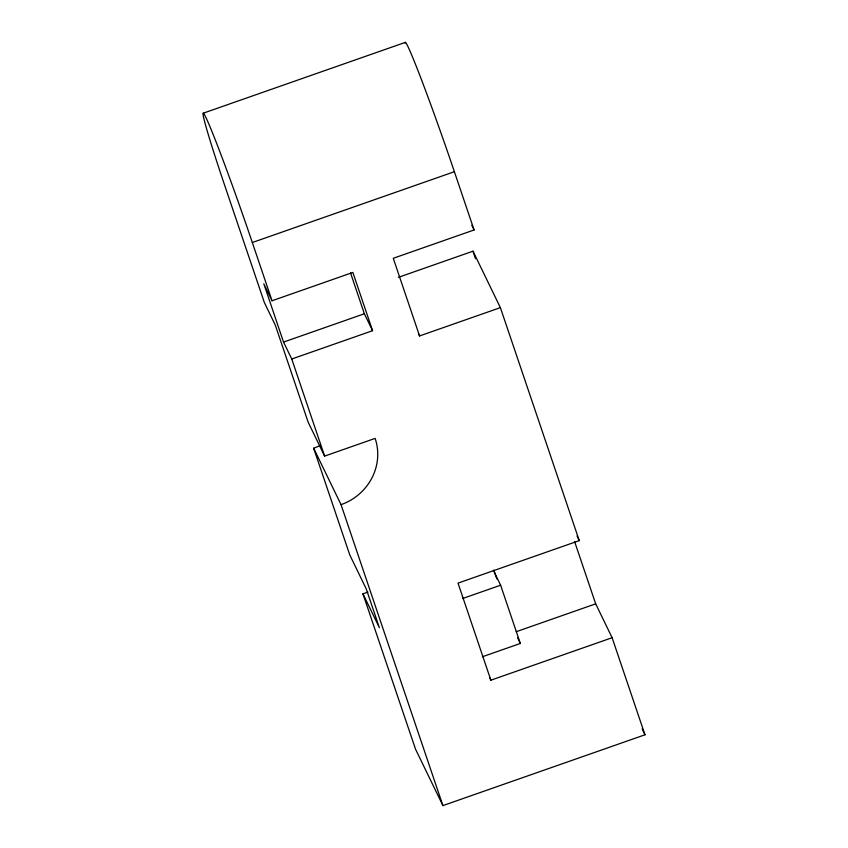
<?xml version="1.0" encoding="UTF-8"?>
<svg xmlns="http://www.w3.org/2000/svg" width="848" height="848" viewBox="0 0 848 848"><rect width="100%" height="100%" fill="white"/><g stroke="black" fill="none" stroke-linecap="round" stroke-linejoin="round"><path stroke-width="1.27" d="M203.202 113.208L405.27 42.4M442.91 805.6L341.044 504.645A53.562 51.209 -25.9 0 0 375.134 438.395L324.614 456.097L308.184 422.24L275.314 325.155L264.364 302.577L224.932 186.083A107.124 3.752 70.7 0 1 205.767 117.215A107.124 3.752 70.7 0 1 252.322 242.517L454.38 171.709L474.096 229.967L393.271 258.28L419.559 335.946L500.384 307.633L579.258 540.632L458.015 583.117L490.875 680.191L612.118 637.717L644.978 734.792L442.91 805.6L415.52 749.166L362.944 593.833L367.947 592.074M272.038 300.764L352.863 272.441L372.579 330.699L291.754 359.011L283.539 342.083L263.823 283.836L272.038 300.764L252.322 242.517M398.39 277.338L472.993 251.188L500.384 307.633M283.539 342.083L364.364 313.76L372.579 330.699M462.658 598.508L500.617 585.205L520.333 643.462L482.374 656.765M516.103 631.739L595.678 603.85L612.118 637.717M471.817 225.261L474.096 229.967M576.99 535.957L579.258 540.632M642.127 728.92L644.978 734.792M418.424 333.603L419.559 335.946M493.409 570.354L500.617 585.205M517.598 637.813L520.333 643.462M489.72 677.817L490.875 680.191M320.374 445.348A53.562 51.209 -25.9 0 1 313.654 448.21L341.044 504.645M362.944 593.833L379.385 627.69L366.23 588.862L349.8 554.995L313.654 448.21M574.615 541.618L595.678 603.85M472.993 251.188L475.537 258.714M493.865 570.163L496.822 578.877M350.521 272.865L364.364 313.76M291.754 359.011L324.614 456.097M405.09 43.11A107.124 3.752 70.7 0 1 454.38 171.709"/></g></svg>
